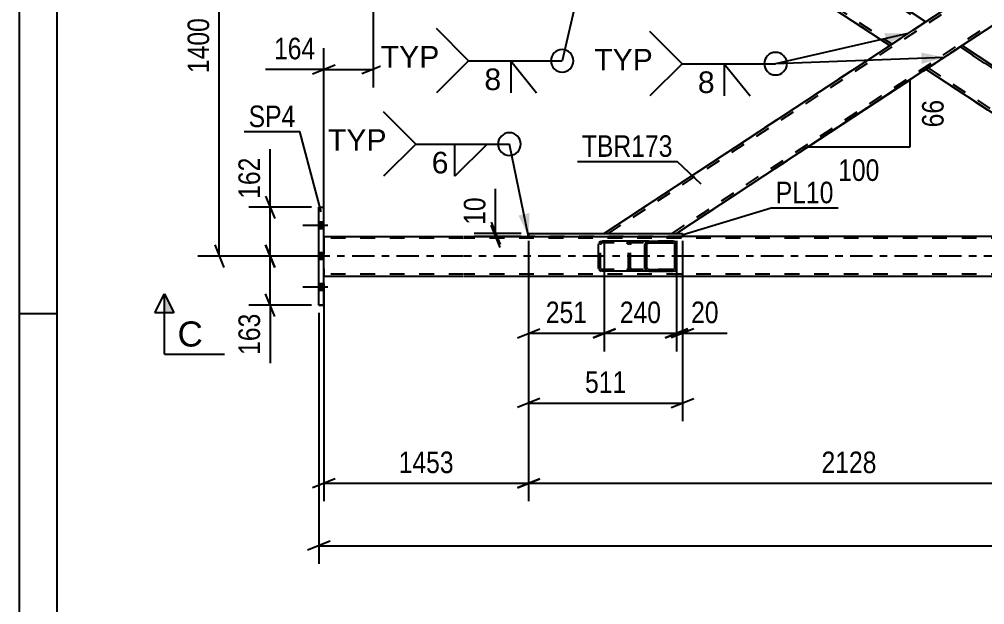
# Model space of a CAD drawing. Header units: millimetres. Extents: x -851 to 338, y -786 to 55.
# Drawn here: x -850.9 to -722.7, y -526.8 to -449 of the extents above; entities that cross this region are included whole.
import ezdxf

# ---------------------------------------------------------------- set-up
doc = ezdxf.new("R2010")
doc.units = ezdxf.units.MM
doc.linetypes.add('DXK_LINE_DOT2', pattern=[3.9198, 1.9599, -1.9599])
doc.linetypes.add('DXK_LINE_DOT3', pattern=[5.9187, 2.979, -0.9799, 0.9799, -0.9799])
doc.styles.add('Arial', font='ARIAL.TTF', dxfattribs={"height": 0.2})
doc.styles.add('Arial Narrow', font='ARIALN.TTF', dxfattribs={"height": 0.2})

# ---------------------------------------------------------------- blocks, each defined once
blk = doc.blocks.new('Unknown-232933133-1133')
at = {"color": 5, "linetype": 'Continuous'}
for p, q in [((-850.92, 54.89), (-850.92, -786.11)), ((-845.92, 49.89), (-845.92, -781.11)), ((-845.92, -488.11), (-850.92, -488.11))]:
    blk.add_line(p, q, dxfattribs=at)
blk = doc.blocks.new('Bolt-232933133-2520 - 2503')
at = {"linetype": 'Continuous'}
for points in [[(-811.11, -475.92), (-811.11, -476.8), (-810.47, -476.8), (-810.47, -475.92)], [(-811.11, -475.92), (-811.11, -476.8), (-810.47, -476.8), (-810.47, -475.92)], [(-811.11, -475.92), (-811.11, -476.8), (-810.47, -476.8), (-810.47, -475.92)], [(-811.11, -480.02), (-811.11, -480.9), (-810.47, -480.9), (-810.47, -480.02)], [(-811.11, -480.02), (-811.11, -480.9), (-810.47, -480.9), (-810.47, -480.02)], [(-811.11, -484.12), (-811.11, -485), (-810.47, -485), (-810.47, -484.12)], [(-811.11, -484.12), (-811.11, -485), (-810.47, -485), (-810.47, -484.12)], [(-811.11, -484.12), (-811.11, -485), (-810.47, -485), (-810.47, -484.12)]]:
    blk.add_hatch(color=1, dxfattribs=at).paths.add_polyline_path(points)
at = {"color": 1, "linetype": 'Continuous'}
for p, q in [((-809.95, -476.36), (-813.27, -476.36)), ((-809.95, -476.36), (-813.27, -476.36)), ((-809.95, -476.36), (-813.27, -476.36)), ((-810.47, -475.92), (-811.11, -475.92)), ((-810.47, -475.92), (-811.11, -475.92)), ((-810.47, -475.92), (-811.11, -475.92)), ((-810.47, -476.8), (-811.11, -476.8)), ((-810.47, -476.8), (-811.11, -476.8)), ((-810.47, -476.8), (-811.11, -476.8)), ((-809.95, -480.46), (-813.27, -480.46)), ((-809.95, -480.46), (-813.27, -480.46)), ((-810.47, -480.02), (-811.11, -480.02)), ((-810.47, -480.02), (-811.11, -480.02)), ((-810.47, -480.9), (-811.11, -480.9)), ((-810.47, -480.9), (-811.11, -480.9)), ((-809.95, -484.56), (-813.27, -484.56)), ((-809.95, -484.56), (-813.27, -484.56)), ((-809.95, -484.56), (-813.27, -484.56)), ((-810.47, -484.12), (-811.11, -484.12)), ((-810.47, -484.12), (-811.11, -484.12)), ((-810.47, -484.12), (-811.11, -484.12)), ((-810.47, -485), (-811.11, -485)), ((-810.47, -485), (-811.11, -485)), ((-810.47, -485), (-811.11, -485))]:
    blk.add_line(p, q, dxfattribs=at)
blk = doc.blocks.new('Part-232933133-3061 - 2503')
at = {"linetype": 'Continuous'}
h = blk.add_hatch(dxfattribs=at)
h.set_pattern_fill('', scale=0.7, style=0, pattern_type=0)
h.set_pattern_definition([(45, (-767.7744, -482.1628), (-1.57154, 1.57154), [])])
h.paths.add_polyline_path([(-767.81, -481.98), (-767.77, -482.16), (-767.66, -482.32), (-767.5, -482.42), (-767.3, -482.46), (-764.07, -482.46), (-763.87, -482.42), (-763.71, -482.32), (-763.6, -482.16), (-763.56, -481.98), (-763.56, -478.94), (-763.6, -478.76), (-763.71, -478.6), (-763.87, -478.5), (-764.07, -478.46), (-767.3, -478.46), (-767.5, -478.5), (-767.66, -478.6), (-767.77, -478.76), (-767.81, -478.94)])
h.paths.add_polyline_path([(-767.54, -478.85), (-767.48, -478.77), (-767.4, -478.72), (-767.3, -478.7), (-764.07, -478.7), (-763.97, -478.72), (-763.89, -478.77), (-763.83, -478.85), (-763.81, -478.94), (-763.81, -481.98), (-763.83, -482.07), (-763.89, -482.15), (-763.97, -482.2), (-764.07, -482.22), (-767.3, -482.22), (-767.4, -482.2), (-767.48, -482.15), (-767.54, -482.07), (-767.56, -481.98), (-767.56, -478.94)])
at = {"color": 2, "linetype": 'Continuous'}
for p, q in [((-773.98, -478.94), (-773.94, -478.76)), ((-773.98, -481.98), (-773.98, -478.94)), ((-773.66, -478.5), (-773.47, -478.46)), ((-767.3, -478.46), (-773.47, -478.46)), ((-767.77, -478.76), (-767.81, -478.94)), ((-767.81, -481.98), (-767.81, -478.94)), ((-767.56, -478.94), (-767.54, -478.85)), ((-767.56, -481.98), (-767.56, -478.94)), ((-767.54, -478.85), (-767.48, -478.77)), ((-767.3, -478.46), (-767.5, -478.5)), ((-767.48, -478.77), (-767.4, -478.72)), ((-767.4, -478.72), (-767.3, -478.7)), ((-767.3, -478.46), (-764.07, -478.46)), ((-767.3, -478.7), (-764.07, -478.7)), ((-763.87, -478.5), (-764.07, -478.46)), ((-764.07, -478.7), (-763.97, -478.72)), ((-763.97, -478.72), (-763.89, -478.77)), ((-763.89, -478.77), (-763.83, -478.85)), ((-763.83, -478.85), (-763.81, -478.94)), ((-763.81, -481.98), (-763.81, -478.94)), ((-763.56, -478.94), (-763.6, -478.76)), ((-763.56, -481.98), (-763.56, -478.94)), ((-773.94, -482.16), (-773.98, -481.98)), ((-767.81, -481.98), (-767.77, -482.16)), ((-767.54, -482.07), (-767.56, -481.98)), ((-767.48, -482.15), (-767.54, -482.07)), ((-767.4, -482.2), (-767.48, -482.15)), ((-767.3, -482.22), (-767.4, -482.2)), ((-767.3, -482.22), (-764.07, -482.22)), ((-763.97, -482.2), (-764.07, -482.22)), ((-763.89, -482.15), (-763.97, -482.2)), ((-763.83, -482.07), (-763.89, -482.15)), ((-763.81, -481.98), (-763.83, -482.07)), ((-763.6, -482.16), (-763.56, -481.98)), ((-773.47, -482.46), (-773.66, -482.42)), ((-767.3, -482.46), (-773.47, -482.46)), ((-767.5, -482.42), (-767.3, -482.46)), ((-767.3, -482.46), (-764.07, -482.46)), ((-764.07, -482.46), (-763.87, -482.42))]:
    blk.add_line(p, q, dxfattribs=at)
at = {"color": 7, "linetype": 'DXK_LINE_DOT2'}
for p, q in [((-773.71, -478.85), (-773.72, -478.94)), ((-773.72, -481.98), (-773.72, -478.94)), ((-773.65, -478.77), (-773.71, -478.85)), ((-773.57, -478.72), (-773.65, -478.77)), ((-773.47, -478.7), (-773.57, -478.72)), ((-764.07, -478.7), (-773.47, -478.7)), ((-770.23, -478.46), (-770.04, -478.5)), ((-770.14, -478.72), (-770.23, -478.7)), ((-770.05, -478.77), (-770.14, -478.72)), ((-770, -478.85), (-770.05, -478.77)), ((-769.98, -478.94), (-770, -478.85)), ((-769.98, -481.98), (-769.98, -478.94)), ((-769.76, -478.76), (-769.72, -478.94)), ((-769.72, -481.98), (-769.72, -478.94)), ((-764.07, -478.46), (-767.3, -478.46)), ((-773.72, -481.98), (-773.71, -482.07)), ((-773.71, -482.07), (-773.65, -482.15)), ((-773.65, -482.15), (-773.57, -482.2)), ((-773.57, -482.2), (-773.47, -482.22)), ((-764.07, -482.22), (-773.47, -482.22)), ((-770.23, -482.22), (-770.14, -482.2)), ((-770.14, -482.2), (-770.05, -482.15)), ((-770.05, -482.15), (-770, -482.07)), ((-770, -482.07), (-769.98, -481.98)), ((-769.72, -481.98), (-769.76, -482.16)), ((-770.04, -482.42), (-770.23, -482.46)), ((-764.07, -482.46), (-767.3, -482.46))]:
    blk.add_line(p, q, dxfattribs=at)
at = {"color": 2, "linetype": 'Continuous'}
for centre, start, end in [((-773.49, -478.96), 110.7598, 155.6817), ((-767.32, -478.96), 110.7583, 155.68), ((-764.05, -478.96), 24.32, 69.2417), ((-773.49, -481.96), 204.3183, 249.2402), ((-767.32, -481.96), 204.32, 249.2417), ((-764.05, -481.96), 290.7583, 335.68)]:
    blk.add_arc(centre, 0.496, start, end, dxfattribs=at)
at = {"color": 7, "linetype": 'DXK_LINE_DOT2'}
for centre, start, end in [((-770.21, -478.96), 24.3183, 69.2402), ((-770.21, -481.96), 290.7598, 335.6817)]:
    blk.add_arc(centre, 0.496, start, end, dxfattribs=at)
blk = doc.blocks.new('Part-232933133-2607 - 2503')
at = {"color": 2, "linetype": 'Continuous'}
for p, q in [((-810.47, -477.82), (-791.9, -477.82)), ((-791.8, -477.82), (-783.25, -477.82)), ((-698.12, -477.82), (-762.8, -477.82)), ((-810.47, -483.1), (-791.9, -483.1)), ((-791.8, -483.1), (-108.35, -483.1))]:
    blk.add_line(p, q, dxfattribs=at)
at = {"color": 7, "linetype": 'DXK_LINE_DOT2'}
for p, q in [((-810.47, -477.82), (-810.47, -477.82)), ((-810.47, -477.82), (-810.47, -477.82)), ((-810.47, -477.82), (-810.47, -477.82)), ((-810.47, -477.86), (-810.47, -477.82)), ((-810.47, -477.82), (-810.47, -477.86)), ((-810.47, -477.96), (-810.47, -477.86)), ((-810.47, -477.86), (-810.47, -477.96)), ((-810.47, -478.12), (-810.47, -477.96)), ((-810.47, -477.96), (-810.47, -478.13)), ((-810.47, -478.06), (-810.47, -478.06)), ((-810.47, -478.06), (-810.47, -478.06)), ((-791.9, -478.06), (-810.47, -478.06)), ((-810.47, -478.08), (-810.47, -478.06)), ((-810.47, -478.06), (-810.47, -478.08)), ((-810.47, -478.13), (-810.47, -478.08)), ((-810.47, -478.08), (-810.47, -478.13)), ((-810.47, -478.3), (-810.47, -478.12)), ((-810.47, -478.21), (-810.47, -478.13)), ((-810.47, -478.13), (-810.47, -478.21)), ((-810.47, -478.13), (-810.47, -478.3)), ((-810.47, -478.21), (-810.47, -482.71)), ((-810.47, -478.21), (-810.47, -482.71)), ((-810.47, -482.71), (-810.47, -478.3)), ((-810.47, -482.62), (-810.47, -478.3)), ((-108.35, -478.06), (-791.8, -478.06)), ((-762.8, -477.82), (-783.25, -477.82)), ((-810.47, -482.8), (-810.47, -482.62)), ((-810.47, -482.79), (-810.47, -482.71)), ((-810.47, -482.71), (-810.47, -482.79)), ((-810.47, -482.71), (-810.47, -482.84)), ((-810.47, -482.84), (-810.47, -482.79)), ((-810.47, -482.79), (-810.47, -482.84)), ((-810.47, -482.96), (-810.47, -482.8)), ((-810.47, -482.86), (-810.47, -482.84)), ((-810.47, -482.84), (-810.47, -482.86)), ((-810.47, -482.84), (-810.47, -482.96)), ((-810.47, -482.86), (-810.47, -482.86)), ((-810.47, -482.86), (-810.47, -482.86)), ((-791.9, -482.86), (-810.47, -482.86)), ((-810.47, -482.96), (-810.47, -483.06)), ((-810.47, -483.06), (-810.47, -482.96)), ((-810.47, -483.06), (-810.47, -483.1)), ((-810.47, -483.1), (-810.47, -483.06)), ((-810.47, -483.1), (-810.47, -483.1)), ((-810.47, -483.1), (-810.47, -483.1)), ((-810.47, -483.1), (-810.47, -483.1)), ((-108.35, -482.86), (-791.8, -482.86))]:
    blk.add_line(p, q, dxfattribs=at)
at = {"color": 7, "linetype": 'DXK_LINE_DOT3'}
for p, q in [((-791.9, -480.46), (-820.47, -480.46)), ((-98.35, -480.46), (-791.8, -480.46))]:
    blk.add_line(p, q, dxfattribs=at)
blk = doc.blocks.new('Part-232933133-2759 - 2503')
at = {"color": 2, "linetype": 'Continuous'}
for p, q in [((-783.25, -477.82), (-783.25, -477.42)), ((-783.25, -477.42), (-783.25, -477.42)), ((-783.25, -477.42), (-783.25, -477.82)), ((-783.25, -477.42), (-762.8, -477.42)), ((-783.25, -477.42), (-783.25, -477.42)), ((-783.25, -477.82), (-762.8, -477.82)), ((-762.8, -477.42), (-762.8, -477.82))]:
    blk.add_line(p, q, dxfattribs=at)
at = {"color": 7, "linetype": 'DXK_LINE_DOT2'}
for p, q in [((-783.25, -477.82), (-783.25, -477.82)), ((-783.25, -477.82), (-783.25, -477.82)), ((-762.8, -477.42), (-762.8, -477.82))]:
    blk.add_line(p, q, dxfattribs=at)
blk = doc.blocks.new('Part-232933133-2851 - 2503')
at = {"color": 2, "linetype": 'Continuous'}
for p, q in [((-725.65, -452.46), (-726.23, -452.84)), ((-725.65, -452.46), (-689.89, -475.99)), ((-730.46, -455.62), (-726.23, -452.84)), ((-730.46, -455.62), (-697.32, -477.42)), ((-689.89, -476.38), (-689.89, -477.42))]:
    blk.add_line(p, q, dxfattribs=at)
at = {"color": 7, "linetype": 'DXK_LINE_DOT2'}
for p, q in [((-725.94, -452.65), (-689.89, -476.37)), ((-689.89, -476.37), (-725.94, -452.65)), ((-689.89, -475.99), (-725.65, -452.46)), ((-729.87, -455.24), (-729.87, -455.24)), ((-729.87, -455.24), (-729.87, -455.24)), ((-730.46, -455.62), (-697.32, -477.42)), ((-730.16, -455.43), (-730.14, -455.41)), ((-730.16, -455.43), (-696.73, -477.42)), ((-730.16, -455.43), (-696.73, -477.42)), ((-689.89, -475.99), (-689.89, -475.99)), ((-689.89, -477.42), (-689.89, -475.99)), ((-689.89, -475.99), (-689.89, -476.38)), ((-689.89, -476.37), (-689.89, -476.46)), ((-689.89, -476.37), (-689.89, -476.37)), ((-689.89, -477.42), (-697.32, -477.42))]:
    blk.add_line(p, q, dxfattribs=at)
blk = doc.blocks.new('Part-232933133-2887 - 2503')
at = {"color": 2, "linetype": 'Continuous'}
for p, q in [((-811.11, -486.96), (-811.11, -473.96)), ((-811.11, -473.96), (-810.47, -473.96)), ((-811.11, -486.96), (-811.11, -473.96)), ((-811.11, -473.96), (-811.11, -473.96)), ((-811.11, -473.96), (-811.11, -473.96)), ((-810.47, -486.96), (-810.47, -473.96)), ((-810.47, -486.96), (-811.11, -486.96)), ((-811.11, -486.96), (-811.11, -486.96)), ((-811.11, -486.96), (-811.11, -486.96))]:
    blk.add_line(p, q, dxfattribs=at)
at = {"color": 7, "linetype": 'DXK_LINE_DOT2'}
for p, q in [((-811.11, -473.96), (-810.47, -473.96)), ((-810.47, -486.96), (-810.47, -473.96)), ((-810.47, -473.96), (-810.47, -473.96)), ((-811.11, -486.96), (-810.47, -486.96)), ((-810.47, -486.96), (-810.47, -486.96))]:
    blk.add_line(p, q, dxfattribs=at)
blk = doc.blocks.new('Part-232933133-3047 - 2503')
at = {"color": 2, "linetype": 'Continuous'}
for p, q in [((-772.66, -427.86), (-735.26, -452.46)), ((-763.05, -427.86), (-730.46, -449.3)), ((-735.22, -452.44), (-731.04, -449.68)), ((-730.5, -449.33), (-731.04, -449.68)), ((-730.49, -449.32), (-730.5, -449.33))]:
    blk.add_line(p, q, dxfattribs=at)
at = {"color": 7, "linetype": 'DXK_LINE_DOT2'}
for p, q in [((-763.05, -427.86), (-772.66, -427.86)), ((-772.66, -427.86), (-735.26, -452.46)), ((-772.08, -427.86), (-734.97, -452.27)), ((-772.08, -427.86), (-734.97, -452.27)), ((-763.63, -427.86), (-730.75, -449.49)), ((-763.63, -427.86), (-730.75, -449.49)), ((-763.05, -427.86), (-763.05, -427.86)), ((-763.05, -427.86), (-730.46, -449.3)), ((-730.63, -449.41), (-731.04, -449.68)), ((-730.46, -449.3), (-730.49, -449.32)), ((-735.22, -452.44), (-735.26, -452.46)), ((-734.97, -452.27), (-734.95, -452.25)), ((-734.68, -452.08), (-734.68, -452.08)), ((-734.68, -452.08), (-734.68, -452.08))]:
    blk.add_line(p, q, dxfattribs=at)
blk = doc.blocks.new('Part-232933133-3052 - 2503')
at = {"color": 7, "linetype": 'DXK_LINE_DOT2'}
for p, q in [((-697.86, -427.86), (-773.2, -477.42)), ((-772.62, -477.42), (-697.28, -427.86)), ((-772.62, -477.42), (-697.28, -427.86)), ((-689.89, -427.86), (-697.86, -427.86)), ((-689.89, -427.86), (-689.89, -428.93)), ((-764.18, -477.42), (-689.89, -428.55)), ((-764.18, -477.42), (-689.89, -428.55)), ((-763.6, -477.42), (-689.89, -428.93)), ((-689.89, -428.55), (-689.89, -428.54)), ((-689.89, -428.54), (-689.89, -428.93)), ((-689.89, -428.55), (-689.89, -428.55)), ((-689.89, -428.93), (-689.89, -428.93)), ((-730.49, -449.32), (-735.22, -452.44)), ((-725.65, -452.46), (-730.46, -455.62)), ((-773.2, -477.42), (-773.2, -477.42)), ((-773.2, -477.42), (-763.6, -477.42))]:
    blk.add_line(p, q, dxfattribs=at)
at = {"color": 2, "linetype": 'Continuous'}
for p, q in [((-697.86, -427.86), (-730.49, -449.32)), ((-689.89, -427.86), (-689.89, -428.54)), ((-689.89, -428.93), (-725.65, -452.46)), ((-735.22, -452.44), (-773.2, -477.42)), ((-730.46, -455.62), (-763.6, -477.42))]:
    blk.add_line(p, q, dxfattribs=at)
blk = doc.blocks.new('StraightDimension-232933133-3660 - 2503')
at = {"color": 7, "linetype": 'Continuous'}
for p, q in [((-783.25, -478.42), (-783.25, -502.37)), ((-762.8, -478.42), (-762.8, -502.37)), ((-781.75, -499.37), (-784.75, -500.57)), ((-783.25, -499.97), (-762.8, -499.97)), ((-764.3, -500.57), (-761.3, -499.37))]:
    blk.add_line(p, q, dxfattribs=at)
at = {"color": 0}
blk.add_wipeout([(-769.68, -499.22), (-769.68, -495.02), (-776.36, -495.02), (-776.36, -499.22)], dxfattribs=at)
at = {"color": 3, "style": 'Arial Narrow'}
blk.add_text('511', height=2.863, dxfattribs=at).set_placement((-775.76, -498.62))
blk = doc.blocks.new('StraightDimension-232933133-3825 - 2503')
at = {"color": 7, "linetype": 'Continuous'}
for p, q in [((-811.11, -487.96), (-811.11, -521.33)), ((-809.61, -518.33), (-812.61, -519.53)), ((-811.11, -518.93), (-107.71, -518.93))]:
    blk.add_line(p, q, dxfattribs=at)
blk = doc.blocks.new('StraightDimension-232933133-3836 - 2503')
at = {"color": 7, "linetype": 'Continuous'}
for p, q in [((-803.9, -428.46), (-803.9, -458.04)), ((-810.47, -476.82), (-810.47, -452.79)), ((-811.97, -456.24), (-808.97, -455.04)), ((-802.4, -455.04), (-805.4, -456.24)), ((-810.47, -455.64), (-818.2, -455.64)), ((-810.47, -455.64), (-818.2, -455.64)), ((-810.47, -455.64), (-803.9, -455.64))]:
    blk.add_line(p, q, dxfattribs=at)
at = {"color": 0}
blk.add_wipeout([(-810.99, -454.89), (-810.99, -450.69), (-817.68, -450.69), (-817.68, -454.89)], dxfattribs=at)
at = {"color": 3, "style": 'Arial Narrow'}
blk.add_text('164', height=2.863, dxfattribs=at).set_placement((-817.08, -454.29))
blk = doc.blocks.new('StraightDimension-232933133-34579 - 2503')
at = {"color": 7, "linetype": 'Continuous'}
for p, q in [((-783.25, -478.82), (-783.25, -513.03)), ((-810.47, -484.1), (-810.47, -513.03)), ((-808.97, -510.03), (-811.97, -511.23)), ((-784.75, -511.23), (-781.75, -510.03)), ((-810.47, -510.63), (-783.25, -510.63))]:
    blk.add_line(p, q, dxfattribs=at)
at = {"color": 0}
blk.add_wipeout([(-792.6, -509.88), (-792.6, -505.68), (-801.12, -505.68), (-801.12, -509.88)], dxfattribs=at)
at = {"color": 3, "style": 'Arial Narrow'}
blk.add_text('1453', height=2.863, dxfattribs=at).set_placement((-800.52, -509.28))
blk = doc.blocks.new('StraightDimension-232933133-3317 - 2503')
at = {"color": 7, "linetype": 'Continuous'}
for p, q in [((-817.59, -473.96), (-817.59, -466.22)), ((-817.59, -473.96), (-817.59, -466.22)), ((-818.19, -472.46), (-816.99, -475.46)), ((-812.11, -473.96), (-820.44, -473.96)), ((-817.59, -480.46), (-817.59, -473.96)), ((-816.99, -481.96), (-818.19, -478.96)), ((-812.11, -480.46), (-820.44, -480.46))]:
    blk.add_line(p, q, dxfattribs=at)
at = {"color": 0}
blk.add_wipeout([(-818.34, -466.75), (-822.54, -466.75), (-822.54, -473.43), (-818.34, -473.43)], dxfattribs=at)
at = {"color": 3, "style": 'Arial Narrow'}
blk.add_text('162', height=2.863, rotation=90.0002, dxfattribs=at).set_placement((-818.94, -472.83))
blk = doc.blocks.new('StraightDimension-232933133-3325 - 2503')
at = {"color": 7, "linetype": 'Continuous'}
for p, q in [((-818.19, -478.96), (-816.99, -481.96)), ((-812.11, -480.46), (-820.44, -480.46)), ((-817.59, -486.96), (-817.59, -480.46)), ((-816.99, -488.46), (-818.19, -485.46)), ((-812.11, -486.96), (-820.44, -486.96)), ((-817.59, -486.96), (-817.59, -494.69)), ((-817.59, -486.96), (-817.59, -494.69))]:
    blk.add_line(p, q, dxfattribs=at)
at = {"color": 0}
blk.add_wipeout([(-818.34, -487.48), (-822.54, -487.48), (-822.54, -494.17), (-818.34, -494.17)], dxfattribs=at)
at = {"color": 3, "style": 'Arial Narrow'}
blk.add_text('163', height=2.863, rotation=90.0002, dxfattribs=at).set_placement((-818.94, -493.57))
blk = doc.blocks.new('StraightDimension-232933133-3702 - 2503')
at = {"color": 7, "linetype": 'Continuous'}
for p, q in [((-787.65, -477.42), (-787.65, -471.51)), ((-787.65, -477.42), (-787.65, -471.51)), ((-788.25, -475.92), (-787.05, -478.92)), ((-787.05, -479.32), (-788.25, -476.32)), ((-784.25, -477.42), (-790.5, -477.42)), ((-784.25, -477.82), (-790.5, -477.82)), ((-787.65, -477.82), (-787.65, -477.42))]:
    blk.add_line(p, q, dxfattribs=at)
at = {"color": 0}
blk.add_wipeout([(-788.4, -472.04), (-792.6, -472.04), (-792.6, -476.89), (-788.4, -476.89)], dxfattribs=at)
at = {"color": 3, "style": 'Arial Narrow'}
blk.add_text('10', height=2.863, rotation=90.0002, dxfattribs=at).set_placement((-789, -476.29))
blk = doc.blocks.new('StraightDimension-232933133-4538 - 2503')
at = {"color": 7, "linetype": 'Continuous'}
for p, q in [((-823.75, -425.96), (-824.95, -422.96)), ((-805.7, -424.46), (-827.2, -424.46)), ((-824.35, -480.46), (-824.35, -424.46)), ((-824.95, -478.96), (-823.75, -481.96)), ((-812.11, -480.46), (-827.2, -480.46))]:
    blk.add_line(p, q, dxfattribs=at)
at = {"color": 0}
blk.add_wipeout([(-825.1, -448.2), (-829.3, -448.2), (-829.3, -456.72), (-825.1, -456.72)], dxfattribs=at)
at = {"color": 3, "style": 'Arial Narrow'}
blk.add_text('1400', height=2.863, rotation=90.0002, dxfattribs=at).set_placement((-825.7, -456.12))
blk = doc.blocks.new('StraightDimension-232933133-34544 - 2503')
at = {"color": 7, "linetype": 'Continuous'}
for p, q in [((-763.6, -478.42), (-763.6, -493.1)), ((-762.8, -478.82), (-762.8, -493.1)), ((-765.1, -491.3), (-762.1, -490.1)), ((-761.3, -490.1), (-764.3, -491.3)), ((-763.6, -490.7), (-762.8, -490.7)), ((-762.8, -490.7), (-756.89, -490.7)), ((-762.8, -490.7), (-756.89, -490.7))]:
    blk.add_line(p, q, dxfattribs=at)
at = {"color": 0}
blk.add_wipeout([(-757.41, -489.95), (-757.41, -485.75), (-762.27, -485.75), (-762.27, -489.95)], dxfattribs=at)
at = {"color": 3, "style": 'Arial Narrow'}
blk.add_text('20', height=2.863, dxfattribs=at).set_placement((-761.67, -489.35))
blk = doc.blocks.new('StraightDimension-232933133-34545 - 2503')
at = {"color": 7, "linetype": 'Continuous'}
for p, q in [((-773.2, -478.42), (-773.2, -493.1)), ((-763.6, -478.42), (-763.6, -493.1)), ((-774.7, -491.3), (-771.7, -490.1)), ((-773.2, -490.7), (-763.6, -490.7)), ((-762.1, -490.1), (-765.1, -491.3))]:
    blk.add_line(p, q, dxfattribs=at)
at = {"color": 0}
blk.add_wipeout([(-765.06, -489.95), (-765.06, -485.75), (-771.74, -485.75), (-771.74, -489.95)], dxfattribs=at)
at = {"color": 3, "style": 'Arial Narrow'}
blk.add_text('240', height=2.863, dxfattribs=at).set_placement((-771.14, -489.35))
blk = doc.blocks.new('StraightDimension-232933133-34546 - 2503')
at = {"color": 7, "linetype": 'Continuous'}
for p, q in [((-783.25, -478.82), (-783.25, -493.1)), ((-773.2, -478.42), (-773.2, -493.1)), ((-784.75, -491.3), (-781.75, -490.1)), ((-783.25, -490.7), (-773.2, -490.7)), ((-771.7, -490.1), (-774.7, -491.3))]:
    blk.add_line(p, q, dxfattribs=at)
at = {"color": 0}
blk.add_wipeout([(-774.88, -489.95), (-774.88, -485.75), (-781.57, -485.75), (-781.57, -489.95)], dxfattribs=at)
at = {"color": 3, "style": 'Arial Narrow'}
blk.add_text('251', height=2.863, dxfattribs=at).set_placement((-780.97, -489.35))
blk = doc.blocks.new('StraightDimension-232933133-34578 - 2503')
at = {"color": 7, "linetype": 'Continuous'}
for p, q in [((-783.25, -478.82), (-783.25, -513.03)), ((-698.12, -478.82), (-698.12, -513.03)), ((-781.75, -510.03), (-784.75, -511.23)), ((-699.62, -511.23), (-696.62, -510.03)), ((-783.25, -510.63), (-698.12, -510.63))]:
    blk.add_line(p, q, dxfattribs=at)
at = {"color": 0}
blk.add_wipeout([(-736.43, -509.88), (-736.43, -505.68), (-744.94, -505.68), (-744.94, -509.88)], dxfattribs=at)
at = {"color": 3, "style": 'Arial Narrow'}
blk.add_text('2128', height=2.863, dxfattribs=at).set_placement((-744.34, -509.28))
blk = doc.blocks.new('AngleDimension-232933133-72012 - 2503')
at = {"color": 7, "linetype": 'Continuous'}
for p, q in [((-732.62, -457.05), (-746.16, -465.95)), ((-732.62, -457.05), (-732.62, -465.95)), ((-739.76, -461.74), (-746.16, -465.95)), ((-732.62, -465.95), (-746.16, -465.95))]:
    blk.add_line(p, q, dxfattribs=at)
at = {"color": 0}
for points in [[(-727.52, -459.07), (-731.72, -459.07), (-731.72, -463.93), (-727.52, -463.93)], [(-736.05, -471.05), (-736.05, -466.85), (-742.73, -466.85), (-742.73, -471.05)]]:
    blk.add_wipeout(points, dxfattribs=at)
at = {"color": 3, "style": 'Arial Narrow'}
blk.add_text('66', height=2.863, rotation=90.0002, dxfattribs=at).set_placement((-728.12, -463.33))
blk.add_text('100', height=2.863, dxfattribs=at).set_placement((-742.13, -470.45))
blk = doc.blocks.new('Mark-232933133-2755 - 2503')
at = {"color": 0}
blk.add_wipeout([(-742.74, -473.42), (-742.74, -470.42), (-750.42, -470.42), (-750.42, -473.42)], dxfattribs=at)
blk.add_wipeout([(-742.74, -473.42), (-742.74, -470.42), (-750.42, -470.42), (-750.42, -473.42)], dxfattribs=at)
at = {"color": 30, "linetype": 'Continuous'}
for p, q in [((-762.84, -477.62), (-751.02, -474.02)), ((-751.02, -474.02), (-742.14, -474.02))]:
    blk.add_line(p, q, dxfattribs=at)
at = {"color": 3, "style": 'Arial Narrow'}
blk.add_text('PL10', height=2.863, dxfattribs=at).set_placement((-750.42, -473.42))
blk = doc.blocks.new('Mark-232933133-2883 - 2503')
at = {"color": 0}
blk.add_wipeout([(-814.24, -463.3), (-814.24, -460.3), (-820.45, -460.3), (-820.45, -463.3)], dxfattribs=at)
blk.add_wipeout([(-814.24, -463.3), (-814.24, -460.3), (-820.45, -460.3), (-820.45, -463.3)], dxfattribs=at)
at = {"color": 30, "linetype": 'Continuous'}
for p in [(-821.05, -463.9), (-810.8, -474.57)]:
    blk.add_line(p, (-813.64, -463.9), dxfattribs=at)
at = {"color": 3, "style": 'Arial Narrow'}
blk.add_text('SP4', height=2.863, dxfattribs=at).set_placement((-820.45, -463.3))
blk = doc.blocks.new('SectionMark-232933133-4718 - 2503')
at = {"linetype": 'Continuous'}
blk.add_hatch(color=6, dxfattribs=at).paths.add_polyline_path([(-830.4, -487.96), (-831.65, -487.96), (-831.65, -485.46)])
at = {"color": 6, "linetype": 'Continuous'}
for p, q in [((-832.9, -487.96), (-831.65, -485.46)), ((-831.65, -493.46), (-831.65, -485.46)), ((-831.65, -485.46), (-830.4, -487.96)), ((-830.4, -487.96), (-832.9, -487.96)), ((-831.65, -493.46), (-823.65, -493.46))]:
    blk.add_line(p, q, dxfattribs=at)
at = {"color": 0, "linetype": 'Continuous'}
blk.add_wipeout([(-826.53, -492.46), (-826.53, -488.96), (-829.9, -488.96), (-829.9, -492.46)], dxfattribs=at)
at = {"color": 3, "linetype": 'Continuous', "style": 'Arial'}
blk.add_text('C', height=3.34, dxfattribs=at).set_placement((-829.9, -492.46))
blk = doc.blocks.new('Mark-232933133-3048 - 2503')
at = {"color": 0}
blk.add_wipeout([(-764.12, -467.25), (-764.12, -464.25), (-776.18, -464.25), (-776.18, -467.25)], dxfattribs=at)
blk.add_wipeout([(-764.12, -467.25), (-764.12, -464.25), (-776.18, -464.25), (-776.18, -467.25)], dxfattribs=at)
at = {"color": 30, "linetype": 'Continuous'}
for p in [(-776.78, -467.85), (-760.33, -470.87)]:
    blk.add_line(p, (-763.52, -467.85), dxfattribs=at)
at = {"color": 3, "style": 'Arial Narrow'}
blk.add_text('TBR173', height=2.863, dxfattribs=at).set_placement((-776.18, -467.25))
blk = doc.blocks.new('WeldMark-232933133-4720 - 2503')
at = {"linetype": 'Continuous'}
blk.add_hatch(color=30, dxfattribs=at).paths.add_polyline_path([(-783.13, -474.73), (-783.25, -477.82), (-784.6, -475.04)])
at = {"color": 3, "linetype": 'Continuous'}
for p, q in [((-798.23, -465.55), (-802.52, -461.26)), ((-798.23, -465.55), (-802.52, -469.83)), ((-793.05, -465.55), (-788.76, -465.55)), ((-788.76, -465.55), (-793.05, -469.83)), ((-793.05, -469.83), (-793.05, -465.55))]:
    blk.add_line(p, q, dxfattribs=at)
at = {"color": 30, "linetype": 'Continuous'}
for p in [(-798.23, -465.55), (-783.25, -477.82)]:
    blk.add_line(p, (-785.81, -465.55), dxfattribs=at)
at = {"color": 3, "linetype": 'Continuous'}
for start, end in [(90, 270), (270, 90)]:
    blk.add_arc((-785.81, -465.55), 1.5, start, end, dxfattribs=at)
at = {"color": 0}
blk.add_wipeout([(-793.71, -469.65), (-793.71, -466.25), (-796.33, -466.25), (-796.33, -469.65)], dxfattribs=at)
at = {"color": 3, "style": 'Arial'}
blk.add_text('6', height=2.87, dxfattribs=at).set_placement((-796.13, -469.45))
at = {"color": 0, "linetype": 'Continuous'}
blk.add_wipeout([(-802.13, -466.45), (-802.13, -463.45), (-809.91, -463.45), (-809.91, -466.45)], dxfattribs=at)
blk.add_wipeout([(-802.13, -466.45), (-802.13, -463.45), (-809.91, -463.45), (-809.91, -466.45)], dxfattribs=at)
at = {"color": 3, "linetype": 'Continuous', "style": 'Arial'}
blk.add_text('TYP', height=2.865, dxfattribs=at).set_placement((-809.91, -466.45))
blk = doc.blocks.new('WeldMark-232933133-70799 - 2503')
at = {"linetype": 'Continuous'}
blk.add_hatch(color=30, dxfattribs=at).paths.add_polyline_path([(-774.06, -430.61), (-772.66, -427.86), (-772.6, -430.95)])
at = {"color": 30, "linetype": 'Continuous'}
for p in [(-772.66, -427.86), (-791.23, -454.48)]:
    blk.add_line(p, (-778.8, -454.48), dxfattribs=at)
at = {"color": 3, "linetype": 'Continuous'}
for p, q in [((-791.23, -454.48), (-795.51, -450.19)), ((-791.23, -454.48), (-795.51, -458.76)), ((-785.62, -454.48), (-782.19, -458.76)), ((-785.62, -454.48), (-785.62, -458.76))]:
    blk.add_line(p, q, dxfattribs=at)
for start, end in [(90, 270), (270, 90)]:
    blk.add_arc((-778.8, -454.48), 1.5, start, end, dxfattribs=at)
at = {"color": 0}
blk.add_wipeout([(-786.7, -458.58), (-786.7, -455.18), (-789.33, -455.18), (-789.33, -458.58)], dxfattribs=at)
at = {"color": 3, "style": 'Arial'}
blk.add_text('8', height=2.87, dxfattribs=at).set_placement((-789.13, -458.38))
at = {"color": 0, "linetype": 'Continuous'}
blk.add_wipeout([(-795.13, -455.38), (-795.13, -452.38), (-802.9, -452.38), (-802.9, -455.38)], dxfattribs=at)
blk.add_wipeout([(-795.13, -455.38), (-795.13, -452.38), (-802.9, -452.38), (-802.9, -455.38)], dxfattribs=at)
at = {"color": 3, "linetype": 'Continuous', "style": 'Arial'}
blk.add_text('TYP', height=2.865, dxfattribs=at).set_placement((-802.9, -455.38))
blk = doc.blocks.new('WeldMark-232933133-70829 - 2503')
at = {"linetype": 'Continuous'}
for points in [[(-735.95, -450.81), (-732.86, -450.88), (-735.62, -452.28)], [(-731.08, -453.4), (-728.05, -454.04), (-731.02, -454.9)]]:
    blk.add_hatch(color=30, dxfattribs=at).paths.add_polyline_path(points)
at = {"color": 3, "linetype": 'Continuous'}
for p, q in [((-762.87, -454.87), (-767.15, -450.59)), ((-762.87, -454.87), (-767.15, -459.16)), ((-757.26, -454.87), (-753.83, -459.16)), ((-757.26, -454.87), (-757.26, -459.16))]:
    blk.add_line(p, q, dxfattribs=at)
at = {"color": 30, "linetype": 'Continuous'}
for p in [(-732.86, -450.88), (-762.87, -454.87), (-728.05, -454.04)]:
    blk.add_line(p, (-750.44, -454.87), dxfattribs=at)
at = {"color": 3, "linetype": 'Continuous'}
for start, end in [(90, 270), (270, 90)]:
    blk.add_arc((-750.44, -454.87), 1.5, start, end, dxfattribs=at)
at = {"color": 0}
blk.add_wipeout([(-758.34, -458.97), (-758.34, -455.57), (-760.97, -455.57), (-760.97, -458.97)], dxfattribs=at)
at = {"color": 3, "style": 'Arial'}
blk.add_text('8', height=2.87, dxfattribs=at).set_placement((-760.77, -458.77))
at = {"color": 0, "linetype": 'Continuous'}
blk.add_wipeout([(-766.77, -455.77), (-766.77, -452.77), (-774.54, -452.77), (-774.54, -455.77)], dxfattribs=at)
blk.add_wipeout([(-766.77, -455.77), (-766.77, -452.77), (-774.54, -452.77), (-774.54, -455.77)], dxfattribs=at)
at = {"color": 3, "linetype": 'Continuous', "style": 'Arial'}
blk.add_text('TYP', height=2.865, dxfattribs=at).set_placement((-774.54, -455.77))

msp = doc.modelspace()

# ---------------------------------------------------------------- block references
for name in ['Unknown-232933133-1133', 'Part-232933133-3052 - 2503', 'Part-232933133-3047 - 2503', 'Part-232933133-2851 - 2503', 'Part-232933133-2887 - 2503', 'Bolt-232933133-2520 - 2503', 'Part-232933133-2607 - 2503', 'Part-232933133-2759 - 2503', 'Part-232933133-3061 - 2503']:
    msp.add_blockref(name, (0, 0))

# ---------------------------------------------------------------- next in the draw order: block references
for name in ['StraightDimension-232933133-3836 - 2503', 'AngleDimension-232933133-72012 - 2503', 'StraightDimension-232933133-3660 - 2503']:
    msp.add_blockref(name, (0, 0))

# ---------------------------------------------------------------- next in the draw order: block references
for name in ['WeldMark-232933133-70799 - 2503', 'Mark-232933133-2755 - 2503', 'StraightDimension-232933133-3825 - 2503']:
    msp.add_blockref(name, (0, 0))

# ---------------------------------------------------------------- next in the draw order: block references
for name in ['WeldMark-232933133-70829 - 2503', 'Mark-232933133-3048 - 2503', 'StraightDimension-232933133-34579 - 2503', 'StraightDimension-232933133-34544 - 2503']:
    msp.add_blockref(name, (0, 0))

# ---------------------------------------------------------------- next in the draw order: block references
for name in ['StraightDimension-232933133-3317 - 2503', 'StraightDimension-232933133-3702 - 2503', 'StraightDimension-232933133-34545 - 2503']:
    msp.add_blockref(name, (0, 0))

# ---------------------------------------------------------------- next in the draw order: block references
for name in ['StraightDimension-232933133-3325 - 2503', 'StraightDimension-232933133-34546 - 2503']:
    msp.add_blockref(name, (0, 0))

# ---------------------------------------------------------------- next in the draw order: block references
for name in ['StraightDimension-232933133-4538 - 2503', 'StraightDimension-232933133-34578 - 2503']:
    msp.add_blockref(name, (0, 0))

# ---------------------------------------------------------------- next in the draw order: block references
for name in ['Mark-232933133-2883 - 2503', 'WeldMark-232933133-4720 - 2503', 'SectionMark-232933133-4718 - 2503']:
    msp.add_blockref(name, (0, 0))

doc.saveas('drawing.dxf')
